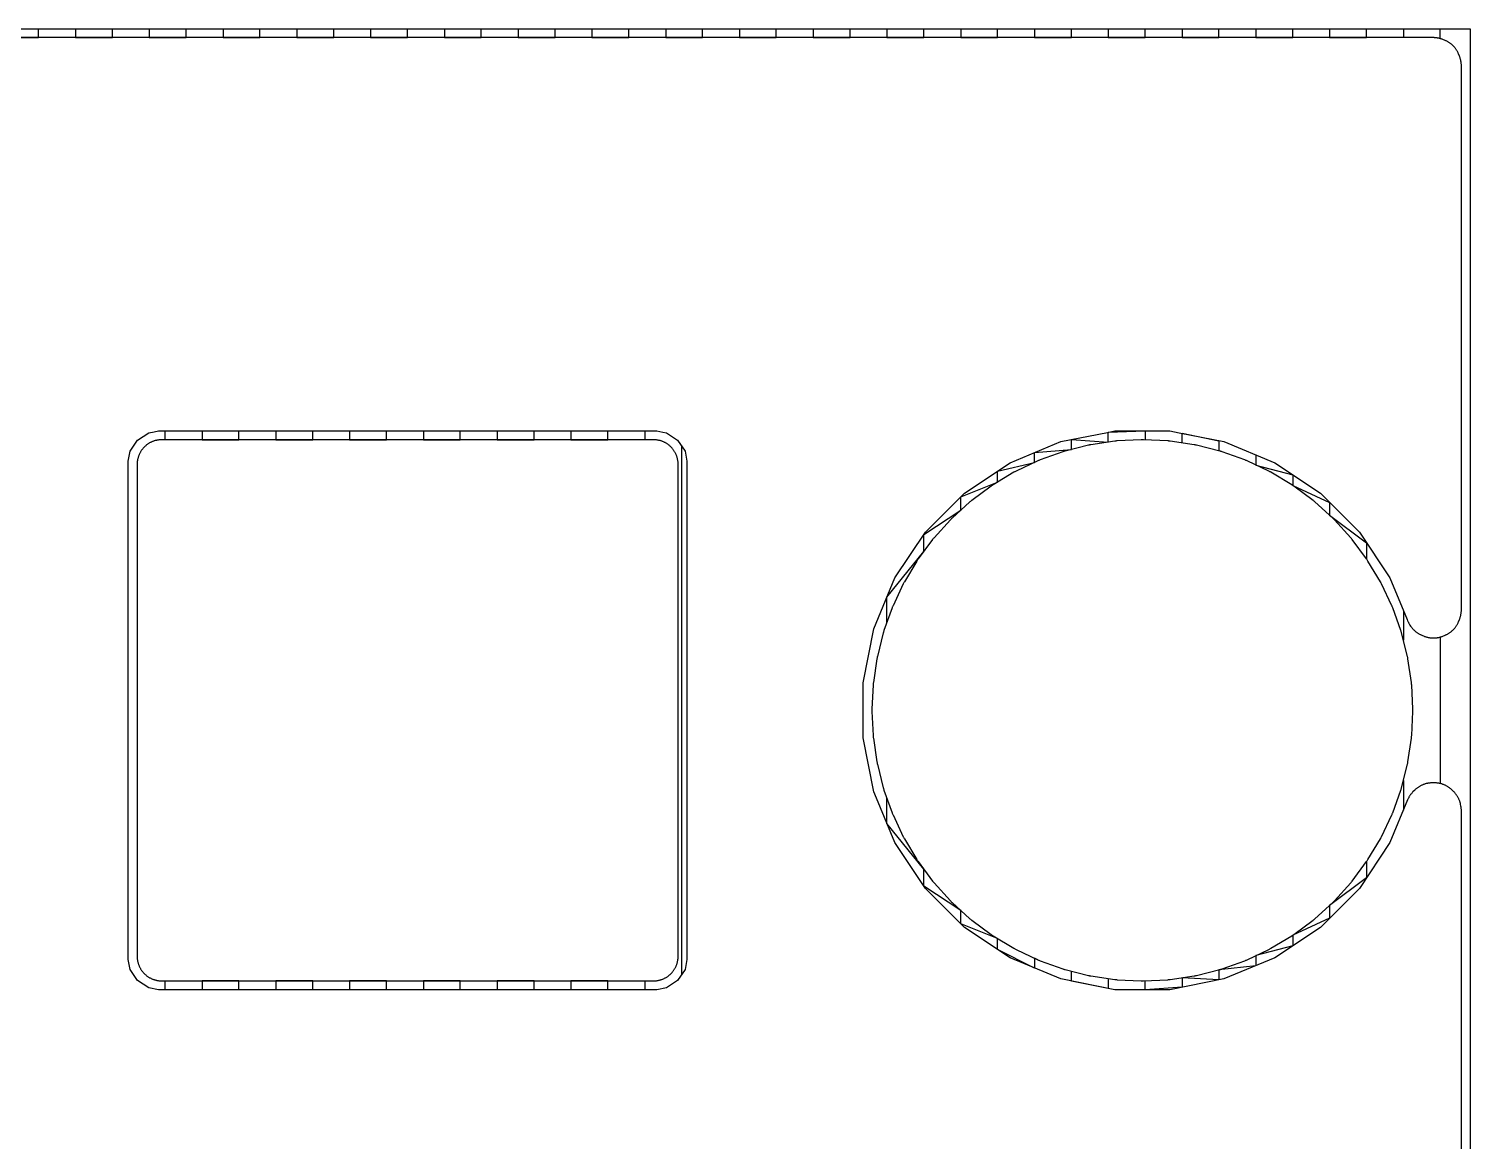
# Model space of a CAD drawing. Header units: metres. Extents: x 141.4 to 191.4, y -114.8 to -61.9.
# Drawn here: x 186.383 to 191.365, y -65.751 to -61.907 of the extents above; entities that cross this region are included whole.
import ezdxf

# ---------------------------------------------------------------- set-up
doc = ezdxf.new("R2010")
doc.units = ezdxf.units.M

msp = doc.modelspace()

# ---------------------------------------------------------------- linework, layer by layer
for points in [[(141.409, -61.907), (191.3649, -61.907), (191.3649, -114.8098)], [(186.289, -61.9375), (186.4165, -61.9375), (186.4165, -61.907), (186.544, -61.907), (186.544, -61.9375), (186.6715, -61.9375), (186.6715, -61.907), (186.799, -61.907), (186.799, -61.9375), (186.9265, -61.9375), (186.9265, -61.907), (187.054, -61.907), (187.054, -61.9375), (187.1815, -61.9375), (187.1815, -61.907), (187.309, -61.907), (187.309, -61.9375), (187.4365, -61.9375), (187.4365, -61.907), (187.564, -61.907), (187.564, -61.9375), (187.6915, -61.9375), (187.6915, -61.907), (187.819, -61.907), (187.819, -61.9375), (187.9465, -61.9375), (187.9465, -61.907), (188.074, -61.907), (188.074, -61.9375), (188.2015, -61.9375), (188.2015, -61.907), (188.329, -61.907), (188.329, -61.9375), (188.4565, -61.9375), (188.4565, -61.907), (188.584, -61.907), (188.584, -61.9375), (188.7115, -61.9375), (188.7115, -61.907), (188.839, -61.907), (188.839, -61.9375), (188.9665, -61.9375), (188.9665, -61.907), (189.094, -61.907), (189.094, -61.9375), (189.2215, -61.9375), (189.2215, -61.907), (189.349, -61.907), (189.349, -61.9375), (189.4765, -61.9375), (189.4765, -61.907), (189.604, -61.907), (189.604, -61.9375), (189.7315, -61.9375), (189.7315, -61.907), (189.859, -61.907), (189.859, -61.9375), (189.9865, -61.9375), (189.9865, -61.907), (190.114, -61.907), (190.114, -61.9375), (190.2415, -61.9375), (190.2415, -61.907), (190.369, -61.907), (190.369, -61.9375), (190.4965, -61.9375), (190.4965, -61.907), (190.624, -61.907), (190.624, -61.9375), (190.7515, -61.9375), (190.7515, -61.907), (190.879, -61.907), (190.879, -61.9375), (191.0065, -61.9375), (191.0065, -61.907), (191.134, -61.907), (191.134, -61.9375)], [(191.2615, -61.9408), (191.2615, -61.907)], [(191.3345, -66.4556), (191.3345, -64.6084), (191.3345, -64.6064), (191.3344, -64.6043), (191.3343, -64.6022), (191.3341, -64.6001), (191.3339, -64.598), (191.3336, -64.596), (191.3332, -64.5939), (191.3329, -64.5919), (191.332, -64.5875), (191.3316, -64.5854), (191.3311, -64.5834), (191.3305, -64.5814), (191.33, -64.5794), (191.3293, -64.5774), (191.3287, -64.5754), (191.3279, -64.5735), (191.3272, -64.5715), (191.3263, -64.5696), (191.3255, -64.5677), (191.3246, -64.5658), (191.3236, -64.564), (191.3226, -64.5621), (191.3215, -64.5603), (191.3204, -64.5586), (191.3193, -64.5568), (191.3181, -64.5551), (191.3169, -64.5534), (191.3156, -64.5517), (191.3143, -64.5501), (191.313, -64.5485), (191.3116, -64.547), (191.3102, -64.5454), (191.3087, -64.5439), (191.3025, -64.5377), (191.301, -64.5363), (191.2995, -64.5348), (191.2979, -64.5335), (191.2963, -64.5321), (191.2947, -64.5308), (191.293, -64.5295), (191.2913, -64.5283), (191.2896, -64.5271), (191.2879, -64.526), (191.2861, -64.5249), (191.2843, -64.5239), (191.2825, -64.5229), (191.2806, -64.5219), (191.2787, -64.521), (191.2768, -64.5201), (191.2749, -64.5193), (191.273, -64.5185), (191.271, -64.5178), (191.2691, -64.5171), (191.2671, -64.5165), (191.2651, -64.5159), (191.2631, -64.5154), (191.261, -64.5149), (191.259, -64.5144), (191.2569, -64.5141), (191.2549, -64.5137), (191.2528, -64.5135), (191.2507, -64.5132), (191.2487, -64.513), (191.2466, -64.5129), (191.2445, -64.5128), (191.2424, -64.5128), (191.2336, -64.5128), (191.2315, -64.5128), (191.2294, -64.5129), (191.2273, -64.513), (191.2253, -64.5132), (191.2232, -64.5135), (191.2211, -64.5137), (191.2191, -64.5141), (191.217, -64.5144), (191.215, -64.5149), (191.2129, -64.5154), (191.2109, -64.5159), (191.2089, -64.5165), (191.2069, -64.5171), (191.205, -64.5178), (191.203, -64.5185), (191.2011, -64.5193), (191.1992, -64.5201), (191.1973, -64.521), (191.1954, -64.5219), (191.1935, -64.5229), (191.1917, -64.5239), (191.1899, -64.5249), (191.1881, -64.526), (191.1864, -64.5271), (191.1847, -64.5283), (191.183, -64.5295), (191.1813, -64.5308), (191.1797, -64.5321), (191.1781, -64.5334), (191.1765, -64.5348), (191.175, -64.5363), (191.1735, -64.5377), (191.1673, -64.5439), (191.1658, -64.5454), (191.1644, -64.547), (191.163, -64.5485), (191.1617, -64.5501), (191.1604, -64.5517), (191.1591, -64.5534), (191.1579, -64.5551), (191.1567, -64.5568), (191.1556, -64.5586), (191.1545, -64.5603), (191.1534, -64.5621), (191.1524, -64.564), (191.1515, -64.5658), (191.1505, -64.5677), (191.1497, -64.5696), (191.1488, -64.5715), (191.0876, -64.7193), (190.982, -64.8775), (190.8475, -65.012), (190.6893, -65.1176), (190.5136, -65.1904), (190.3271, -65.2275), (190.1369, -65.2275), (189.9504, -65.1904), (189.7747, -65.1176), (189.6165, -65.012), (189.482, -64.8775), (189.3764, -64.7193), (189.3126, -64.5653), (189.3036, -64.5436), (189.2665, -64.3571), (189.2665, -64.1669), (189.3036, -63.9804), (189.3764, -63.8047), (189.482, -63.6465), (189.6165, -63.512), (189.7747, -63.4064), (189.9504, -63.3336), (190.1116, -63.3015), (190.1369, -63.2965), (190.3271, -63.2965), (190.359, -63.3029), (190.5136, -63.3336), (190.6893, -63.4064), (190.8475, -63.512), (190.982, -63.6465), (191.0876, -63.8047), (191.147, -63.9481), (191.1488, -63.9525), (191.1497, -63.9544), (191.1505, -63.9563), (191.1515, -63.9582), (191.1524, -63.96), (191.1534, -63.9619), (191.1545, -63.9637), (191.1556, -63.9654), (191.1567, -63.9672), (191.1592, -63.9709), (191.1604, -63.9726), (191.1616, -63.9743), (191.1629, -63.976), (191.1642, -63.9776), (191.1655, -63.9792), (191.1669, -63.9808), (191.1683, -63.9823), (191.1698, -63.9838), (191.1713, -63.9853), (191.1728, -63.9867), (191.1743, -63.9881), (191.1759, -63.9894), (191.1776, -63.9907), (191.1792, -63.992), (191.1809, -63.9932), (191.1826, -63.9944), (191.1844, -63.9955), (191.1862, -63.9966), (191.188, -63.9976), (191.1898, -63.9987), (191.1917, -63.9996), (191.1935, -64.0005), (191.1954, -64.0014), (191.1973, -64.0022), (191.2055, -64.0056), (191.2074, -64.0064), (191.2094, -64.0071), (191.2113, -64.0078), (191.2133, -64.0084), (191.2153, -64.009), (191.2173, -64.0095), (191.2194, -64.01), (191.2214, -64.0104), (191.2235, -64.0108), (191.2255, -64.0111), (191.2276, -64.0114), (191.2297, -64.0116), (191.2317, -64.0118), (191.2338, -64.012), (191.2359, -64.012), (191.238, -64.0121), (191.2401, -64.012), (191.2422, -64.012), (191.2443, -64.0118), (191.2463, -64.0116), (191.2484, -64.0114), (191.2505, -64.0111), (191.2525, -64.0108), (191.2546, -64.0104), (191.2566, -64.01), (191.2587, -64.0095), (191.2607, -64.009), (191.2627, -64.0084), (191.2647, -64.0078), (191.2666, -64.0071), (191.2686, -64.0064), (191.2705, -64.0056), (191.2787, -64.0022), (191.2806, -64.0014), (191.2825, -64.0005), (191.2843, -63.9996), (191.2862, -63.9987), (191.288, -63.9976), (191.2898, -63.9966), (191.2916, -63.9955), (191.2934, -63.9944), (191.2951, -63.9932), (191.2968, -63.992), (191.2984, -63.9907), (191.3001, -63.9894), (191.3017, -63.9881), (191.3032, -63.9867), (191.3047, -63.9853), (191.3062, -63.9838), (191.3077, -63.9823), (191.3091, -63.9808), (191.3105, -63.9792), (191.3118, -63.9776), (191.3131, -63.976), (191.3144, -63.9743), (191.3156, -63.9726), (191.3168, -63.9709), (191.3179, -63.9692), (191.319, -63.9674), (191.3201, -63.9656), (191.3211, -63.9638), (191.3221, -63.9619), (191.323, -63.96), (191.3238, -63.9581), (191.3247, -63.9562), (191.328, -63.9481), (191.3288, -63.9461), (191.3295, -63.9442), (191.3302, -63.9422), (191.3308, -63.9402), (191.3314, -63.9382), (191.332, -63.9362), (191.3324, -63.9342), (191.3329, -63.9321), (191.3332, -63.9301), (191.3336, -63.928), (191.3339, -63.926), (191.3341, -63.9239), (191.3343, -63.9218), (191.3344, -63.9197), (191.3345, -63.9176), (191.3345, -63.9156), (191.3345, -62.034), (191.3345, -62.0319), (191.3344, -62.0298), (191.3343, -62.0277), (191.3341, -62.0257), (191.3339, -62.0236), (191.3336, -62.0215), (191.3332, -62.0195), (191.3329, -62.0174), (191.3324, -62.0154), (191.332, -62.0133), (191.3314, -62.0113), (191.3308, -62.0093), (191.3302, -62.0073), (191.3295, -62.0054), (191.3288, -62.0034), (191.328, -62.0015), (191.3247, -61.9933), (191.3238, -61.9914), (191.323, -61.9895), (191.3221, -61.9877), (191.3211, -61.9858), (191.3201, -61.984), (191.319, -61.9822), (191.3179, -61.9804), (191.3168, -61.9786), (191.3156, -61.9769), (191.3144, -61.9752), (191.3131, -61.9736), (191.3118, -61.9719), (191.3105, -61.9703), (191.3091, -61.9688), (191.3077, -61.9673), (191.3062, -61.9658), (191.3047, -61.9643), (191.3032, -61.9629), (191.3017, -61.9615), (191.3001, -61.9602), (191.2984, -61.9589), (191.2968, -61.9576), (191.2951, -61.9564), (191.2934, -61.9552), (191.2916, -61.9541), (191.2898, -61.953), (191.288, -61.9519), (191.2862, -61.9509), (191.2843, -61.9499), (191.2825, -61.949), (191.2806, -61.9482), (191.2787, -61.9473), (191.2705, -61.944), (191.2686, -61.9432), (191.2666, -61.9425), (191.2647, -61.9418), (191.2627, -61.9412), (191.2607, -61.9406), (191.2587, -61.94), (191.2566, -61.9396), (191.2546, -61.9391), (191.2525, -61.9388), (191.2505, -61.9384), (191.2484, -61.9381), (191.2463, -61.9379), (191.2443, -61.9377), (191.2422, -61.9376), (191.2401, -61.9375), (191.238, -61.9375), (174.3289, -61.9375)], [(186.7265, -63.4006), (186.7287, -63.3894), (186.7332, -63.3669), (186.7587, -63.3287), (186.7969, -63.3032), (186.8156, -63.2995), (186.8306, -63.2965), (188.5534, -63.2965), (188.5742, -63.3006), (188.5871, -63.3032), (188.6253, -63.3287), (188.6508, -63.3669), (188.6575, -63.4006), (188.6575, -65.1234), (188.6508, -65.1571), (188.6253, -65.1953), (188.5871, -65.2208), (188.5534, -65.2275), (186.8306, -65.2275), (186.7969, -65.2208), (186.7587, -65.1953), (186.7332, -65.1571), (186.7265, -65.1234), (186.7265, -63.4006)], [(186.854, -63.327), (186.854, -63.2965), (186.9815, -63.2965), (186.9815, -63.327), (187.109, -63.327), (187.109, -63.2965), (187.2365, -63.2965), (187.2365, -63.327), (187.364, -63.327), (187.364, -63.2965), (187.4915, -63.2965), (187.4915, -63.327), (187.619, -63.327), (187.619, -63.2965), (187.7465, -63.2965), (187.7465, -63.327), (187.874, -63.327), (187.874, -63.2965), (188.0015, -63.2965), (188.0015, -63.327), (188.129, -63.327), (188.129, -63.2965), (188.2565, -63.2965), (188.2565, -63.327), (188.384, -63.327), (188.384, -63.2965), (188.5115, -63.2965), (188.5115, -63.327)], [(189.349, -63.9573), (189.349, -63.8707), (189.4765, -63.7127), (189.4765, -63.6548), (189.604, -63.5706), (189.604, -63.5245), (189.7315, -63.4731), (189.7315, -63.4352), (189.859, -63.4052), (189.859, -63.3714), (189.9865, -63.3607), (189.9865, -63.3264), (190.114, -63.3353), (190.114, -63.301), (190.2415, -63.2965), (190.2415, -63.3274)], [(190.369, -63.3381), (190.369, -63.3048), (190.4965, -63.3302), (190.4965, -63.3654)], [(186.757, -65.112), (186.757, -65.1141), (186.7571, -65.1162), (186.7572, -65.1183), (186.7574, -65.1203), (186.7576, -65.1224), (186.7579, -65.1245), (186.7583, -65.1265), (186.7586, -65.1286), (186.7591, -65.1306), (186.7595, -65.1327), (186.7601, -65.1347), (186.7607, -65.1367), (186.7613, -65.1387), (186.762, -65.1406), (186.7627, -65.1426), (186.7635, -65.1445), (186.7643, -65.1464), (186.7652, -65.1483), (186.7661, -65.1502), (186.767, -65.1521), (186.768, -65.1539), (186.7691, -65.1557), (186.7702, -65.1575), (186.7713, -65.1592), (186.7725, -65.1609), (186.7737, -65.1626), (186.775, -65.1643), (186.7763, -65.1659), (186.7776, -65.1675), (186.779, -65.1691), (186.7804, -65.1706), (186.7819, -65.1721), (186.7834, -65.1736), (186.7849, -65.175), (186.7865, -65.1764), (186.7881, -65.1777), (186.7897, -65.179), (186.7914, -65.1803), (186.7931, -65.1815), (186.7948, -65.1827), (186.7965, -65.1838), (186.7983, -65.1849), (186.8001, -65.186), (186.8019, -65.187), (186.8038, -65.1879), (186.8057, -65.1888), (186.8076, -65.1897), (186.8095, -65.1905), (186.8114, -65.1913), (186.8134, -65.192), (186.8153, -65.1927), (186.8173, -65.1933), (186.8193, -65.1939), (186.8213, -65.1945), (186.8234, -65.1949), (186.8254, -65.1954), (186.8275, -65.1957), (186.8295, -65.1961), (186.8316, -65.1964), (186.8337, -65.1966), (186.8357, -65.1968), (186.8378, -65.1969), (186.8399, -65.197), (186.842, -65.197), (188.542, -65.197), (188.5441, -65.197), (188.5462, -65.1969), (188.5483, -65.1968), (188.5503, -65.1966), (188.5524, -65.1964), (188.5545, -65.1961), (188.5565, -65.1957), (188.5586, -65.1954), (188.5606, -65.1949), (188.5627, -65.1945), (188.5647, -65.1939), (188.5667, -65.1933), (188.5687, -65.1927), (188.5706, -65.192), (188.5726, -65.1913), (188.5745, -65.1905), (188.5764, -65.1897), (188.5783, -65.1888), (188.5802, -65.1879), (188.5821, -65.187), (188.5839, -65.186), (188.5857, -65.1849), (188.5875, -65.1838), (188.5892, -65.1827), (188.5909, -65.1815), (188.5926, -65.1803), (188.5943, -65.179), (188.5959, -65.1777), (188.5975, -65.1764), (188.5991, -65.175), (188.6006, -65.1736), (188.6021, -65.1721), (188.6036, -65.1706), (188.605, -65.1691), (188.6064, -65.1675), (188.6077, -65.1659), (188.609, -65.1643), (188.6103, -65.1626), (188.6115, -65.1609), (188.6127, -65.1592), (188.6138, -65.1575), (188.6149, -65.1557), (188.616, -65.1539), (188.617, -65.1521), (188.6179, -65.1502), (188.6188, -65.1483), (188.6197, -65.1464), (188.6205, -65.1445), (188.6213, -65.1426), (188.622, -65.1406), (188.6227, -65.1387), (188.6233, -65.1367), (188.6239, -65.1347), (188.6245, -65.1327), (188.6249, -65.1306), (188.6254, -65.1286), (188.6257, -65.1265), (188.6261, -65.1245), (188.6264, -65.1224), (188.6266, -65.1203), (188.6268, -65.1183), (188.6269, -65.1162), (188.627, -65.1141), (188.627, -65.112), (188.627, -63.412), (188.627, -63.4099), (188.6269, -63.4078), (188.6268, -63.4057), (188.6266, -63.4037), (188.6264, -63.4016), (188.6261, -63.3995), (188.6257, -63.3975), (188.6254, -63.3954), (188.6249, -63.3934), (188.6245, -63.3913), (188.6239, -63.3893), (188.6233, -63.3873), (188.6227, -63.3853), (188.622, -63.3834), (188.6213, -63.3814), (188.6205, -63.3795), (188.6197, -63.3776), (188.6188, -63.3757), (188.6179, -63.3738), (188.617, -63.3719), (188.616, -63.3701), (188.6149, -63.3683), (188.6138, -63.3665), (188.6127, -63.3648), (188.6115, -63.3631), (188.6103, -63.3614), (188.609, -63.3597), (188.6077, -63.3581), (188.6064, -63.3565), (188.605, -63.3549), (188.6036, -63.3534), (188.6021, -63.3519), (188.6006, -63.3504), (188.5991, -63.349), (188.5975, -63.3476), (188.5959, -63.3463), (188.5943, -63.345), (188.5926, -63.3437), (188.5909, -63.3425), (188.5892, -63.3413), (188.5875, -63.3402), (188.5857, -63.3391), (188.5839, -63.338), (188.5821, -63.337), (188.5802, -63.3361), (188.5783, -63.3352), (188.5764, -63.3343), (188.5745, -63.3335), (188.5726, -63.3327), (188.5706, -63.332), (188.5687, -63.3313), (188.5667, -63.3307), (188.5647, -63.3301), (188.5627, -63.3295), (188.5606, -63.3291), (188.5586, -63.3286), (188.5565, -63.3283), (188.5545, -63.3279), (188.5524, -63.3276), (188.5503, -63.3274), (188.5483, -63.3272), (188.5462, -63.3271), (188.5441, -63.327), (188.542, -63.327), (186.842, -63.327), (186.8399, -63.327), (186.8378, -63.3271), (186.8357, -63.3272), (186.8337, -63.3274), (186.8316, -63.3276), (186.8295, -63.3279), (186.8275, -63.3283), (186.8254, -63.3286), (186.8234, -63.3291), (186.8213, -63.3295), (186.8193, -63.3301), (186.8173, -63.3307), (186.8153, -63.3313), (186.8134, -63.332), (186.8114, -63.3327), (186.8095, -63.3335), (186.8076, -63.3343), (186.8057, -63.3352), (186.8038, -63.3361), (186.8019, -63.337), (186.8001, -63.338), (186.7983, -63.3391), (186.7965, -63.3402), (186.7948, -63.3413), (186.7931, -63.3425), (186.7914, -63.3437), (186.7897, -63.345), (186.7881, -63.3463), (186.7865, -63.3476), (186.7849, -63.349), (186.7834, -63.3504), (186.7819, -63.3519), (186.7804, -63.3534), (186.779, -63.3549), (186.7776, -63.3565), (186.7763, -63.3581), (186.775, -63.3597), (186.7737, -63.3614), (186.7725, -63.3631), (186.7713, -63.3648), (186.7702, -63.3665), (186.7691, -63.3683), (186.768, -63.3701), (186.767, -63.3719), (186.7661, -63.3738), (186.7652, -63.3757), (186.7643, -63.3776), (186.7635, -63.3795), (186.7627, -63.3814), (186.762, -63.3834), (186.7613, -63.3853), (186.7607, -63.3873), (186.7601, -63.3893), (186.7595, -63.3913), (186.7591, -63.3934), (186.7586, -63.3954), (186.7583, -63.3975), (186.7579, -63.3995), (186.7576, -63.4016), (186.7574, -63.4037), (186.7572, -63.4057), (186.7571, -63.4078), (186.757, -63.4099), (186.757, -63.412), (186.757, -65.112)], [(188.639, -63.3493), (188.639, -65.1747)], [(189.8704, -65.1241), (189.8723, -65.125), (189.8742, -65.1258), (189.8761, -65.1266), (189.8781, -65.1273), (189.9566, -65.1554), (189.9586, -65.1561), (189.9606, -65.1567), (189.9626, -65.1573), (189.9646, -65.1579), (190.0455, -65.1781), (190.0475, -65.1786), (190.0496, -65.179), (190.0516, -65.1794), (190.0537, -65.1797), (190.1362, -65.192), (190.1383, -65.1923), (190.1404, -65.1925), (190.1424, -65.1927), (190.1445, -65.1928), (190.2278, -65.1969), (190.2299, -65.197), (190.232, -65.197), (190.2341, -65.197), (190.2362, -65.1969), (190.3195, -65.1928), (190.3216, -65.1927), (190.3236, -65.1925), (190.3257, -65.1923), (190.3278, -65.192), (190.4103, -65.1797), (190.4124, -65.1794), (190.4144, -65.179), (190.4165, -65.1786), (190.4185, -65.1781), (190.4994, -65.1579), (190.5014, -65.1573), (190.5034, -65.1567), (190.5054, -65.1561), (190.5074, -65.1554), (190.5859, -65.1273), (190.5879, -65.1266), (190.5898, -65.1258), (190.5917, -65.125), (190.5936, -65.1241), (190.669, -65.0885), (190.6709, -65.0876), (190.6728, -65.0866), (190.6746, -65.0856), (190.6764, -65.0845), (190.7479, -65.0417), (190.7497, -65.0406), (190.7515, -65.0394), (190.7532, -65.0382), (190.7549, -65.037), (190.8219, -64.9873), (190.8235, -64.9861), (190.8252, -64.9848), (190.8268, -64.9834), (190.8283, -64.982), (190.8901, -64.926), (190.8917, -64.9246), (190.8931, -64.9231), (190.8946, -64.9217), (190.896, -64.9201), (190.952, -64.8583), (190.9534, -64.8568), (190.9548, -64.8552), (190.9561, -64.8535), (190.9573, -64.8519), (191.007, -64.7849), (191.0082, -64.7832), (191.0094, -64.7815), (191.0106, -64.7797), (191.0117, -64.7779), (191.0545, -64.7064), (191.0556, -64.7046), (191.0566, -64.7028), (191.0576, -64.7009), (191.0585, -64.699), (191.0941, -64.6236), (191.095, -64.6217), (191.0958, -64.6198), (191.0966, -64.6179), (191.0973, -64.6159), (191.1254, -64.5374), (191.1261, -64.5354), (191.1267, -64.5334), (191.1273, -64.5314), (191.1279, -64.5294), (191.1481, -64.4485), (191.1486, -64.4465), (191.149, -64.4444), (191.1494, -64.4424), (191.1497, -64.4403), (191.162, -64.3578), (191.1623, -64.3557), (191.1625, -64.3536), (191.1627, -64.3516), (191.1628, -64.3495), (191.1669, -64.2662), (191.167, -64.2641), (191.167, -64.262), (191.167, -64.2599), (191.1669, -64.2578), (191.1628, -64.1745), (191.1627, -64.1724), (191.1625, -64.1704), (191.1623, -64.1683), (191.162, -64.1662), (191.1497, -64.0837), (191.1494, -64.0816), (191.149, -64.0796), (191.1486, -64.0775), (191.1481, -64.0755), (191.1279, -63.9946), (191.1273, -63.9926), (191.1267, -63.9906), (191.1261, -63.9886), (191.1254, -63.9866), (191.0973, -63.9081), (191.0966, -63.9061), (191.0958, -63.9042), (191.095, -63.9023), (191.0941, -63.9004), (191.0585, -63.825), (191.0576, -63.8231), (191.0566, -63.8212), (191.0556, -63.8194), (191.0545, -63.8176), (191.0117, -63.7461), (191.0106, -63.7443), (191.0094, -63.7425), (191.0082, -63.7408), (191.007, -63.7391), (190.9573, -63.6721), (190.9561, -63.6705), (190.9548, -63.6688), (190.9534, -63.6672), (190.952, -63.6657), (190.896, -63.6039), (190.8946, -63.6023), (190.8931, -63.6009), (190.8917, -63.5994), (190.8901, -63.598), (190.8283, -63.542), (190.8268, -63.5406), (190.8252, -63.5392), (190.8235, -63.5379), (190.8219, -63.5367), (190.7549, -63.487), (190.7532, -63.4858), (190.7515, -63.4846), (190.7497, -63.4834), (190.7479, -63.4823), (190.6764, -63.4395), (190.6746, -63.4384), (190.6728, -63.4374), (190.6709, -63.4364), (190.669, -63.4355), (190.5936, -63.3999), (190.5917, -63.399), (190.5898, -63.3982), (190.5879, -63.3974), (190.5859, -63.3967), (190.5074, -63.3686), (190.5054, -63.3679), (190.5034, -63.3673), (190.5014, -63.3667), (190.4994, -63.3661), (190.4185, -63.3459), (190.4165, -63.3454), (190.4144, -63.345), (190.4124, -63.3446), (190.4103, -63.3443), (190.3278, -63.332), (190.3257, -63.3317), (190.3236, -63.3315), (190.3216, -63.3313), (190.3195, -63.3312), (190.2362, -63.3271), (190.2341, -63.327), (190.232, -63.327), (190.2299, -63.327), (190.2278, -63.3271), (190.1445, -63.3312), (190.1424, -63.3313), (190.1404, -63.3315), (190.1383, -63.3317), (190.1362, -63.332), (190.0537, -63.3443), (190.0516, -63.3446), (190.0496, -63.345), (190.0475, -63.3454), (190.0455, -63.3459), (189.9646, -63.3661), (189.9626, -63.3667), (189.9606, -63.3673), (189.9586, -63.3679), (189.9566, -63.3686), (189.8781, -63.3967), (189.8761, -63.3974), (189.8742, -63.3982), (189.8723, -63.399), (189.8704, -63.3999), (189.795, -63.4355), (189.7931, -63.4364), (189.7912, -63.4374), (189.7894, -63.4384), (189.7876, -63.4395), (189.7161, -63.4823), (189.7143, -63.4834), (189.7125, -63.4846), (189.7108, -63.4858), (189.7091, -63.487), (189.6421, -63.5367), (189.6405, -63.5379), (189.6388, -63.5392), (189.6372, -63.5406), (189.6357, -63.542), (189.5739, -63.598), (189.5723, -63.5994), (189.5709, -63.6009), (189.5694, -63.6023), (189.568, -63.6039), (189.512, -63.6657), (189.5106, -63.6672), (189.5092, -63.6688), (189.5079, -63.6705), (189.5067, -63.6721), (189.457, -63.7391), (189.4558, -63.7408), (189.4546, -63.7425), (189.4534, -63.7443), (189.4523, -63.7461), (189.4095, -63.8176), (189.4084, -63.8194), (189.4074, -63.8212), (189.4064, -63.8231), (189.4055, -63.825), (189.3699, -63.9004), (189.369, -63.9023), (189.3682, -63.9042), (189.3674, -63.9061), (189.3667, -63.9081), (189.3386, -63.9866), (189.3379, -63.9886), (189.3373, -63.9906), (189.3367, -63.9926), (189.3361, -63.9946), (189.3159, -64.0755), (189.3154, -64.0775), (189.315, -64.0796), (189.3146, -64.0816), (189.3143, -64.0837), (189.302, -64.1662), (189.3017, -64.1683), (189.3015, -64.1704), (189.3013, -64.1724), (189.3012, -64.1745), (189.2971, -64.2578), (189.297, -64.2599), (189.297, -64.262), (189.297, -64.2641), (189.2971, -64.2662), (189.3012, -64.3495), (189.3013, -64.3516), (189.3015, -64.3536), (189.3017, -64.3557), (189.302, -64.3578), (189.3143, -64.4403), (189.3146, -64.4424), (189.315, -64.4444), (189.3154, -64.4465), (189.3159, -64.4485), (189.3361, -64.5294), (189.3367, -64.5314), (189.3373, -64.5334), (189.3379, -64.5354), (189.3386, -64.5374), (189.3667, -64.6159), (189.3674, -64.6179), (189.3682, -64.6198), (189.369, -64.6217), (189.3699, -64.6236), (189.4055, -64.699), (189.4064, -64.7009), (189.4074, -64.7028), (189.4084, -64.7046), (189.4095, -64.7064), (189.4523, -64.7779), (189.4534, -64.7797), (189.4546, -64.7815), (189.4558, -64.7832), (189.457, -64.7849), (189.5067, -64.8519), (189.5079, -64.8535), (189.5092, -64.8552), (189.5106, -64.8568), (189.512, -64.8583), (189.568, -64.9201), (189.5694, -64.9217), (189.5709, -64.9231), (189.5723, -64.9246), (189.5739, -64.926), (189.6357, -64.982), (189.6372, -64.9834), (189.6388, -64.9848), (189.6405, -64.9861), (189.6421, -64.9873), (189.7091, -65.037), (189.7108, -65.0382), (189.7125, -65.0394), (189.7143, -65.0406), (189.7161, -65.0417), (189.7876, -65.0845), (189.7894, -65.0856), (189.7912, -65.0866), (189.7931, -65.0876), (189.795, -65.0885), (189.8704, -65.1241), (189.859, -65.1188), (189.859, -65.1526), (189.7315, -65.0888), (189.7315, -65.0509), (189.604, -64.9995), (189.604, -64.9534), (189.4765, -64.8692), (189.4765, -64.8113), (189.349, -64.6533), (189.349, -64.5667)], [(190.624, -63.3793), (190.624, -63.4143), (190.7515, -63.448), (190.7515, -63.4846), (190.879, -63.5436), (190.879, -63.5879), (191.0065, -63.6833), (191.0065, -63.7385)], [(191.134, -63.9168), (191.134, -64.0193)], [(191.2615, -64.0087), (191.2615, -64.515)], [(191.134, -64.5047), (191.134, -64.6072)], [(191.0065, -64.7855), (191.0065, -64.8407), (190.879, -64.9361), (190.879, -64.9804), (190.7515, -65.0394), (190.7515, -65.076), (190.624, -65.1097), (190.624, -65.1447), (190.4965, -65.1586), (190.4965, -65.1938), (190.369, -65.1859), (190.369, -65.2192), (190.2415, -65.2275), (190.2415, -65.1966)], [(190.114, -65.1887), (190.114, -65.223), (189.9865, -65.1976), (189.9865, -65.1633)], [(188.5115, -65.197), (188.5115, -65.2275), (188.384, -65.2275), (188.384, -65.197), (188.2565, -65.197), (188.2565, -65.2275), (188.129, -65.2275), (188.129, -65.197), (188.0015, -65.197), (188.0015, -65.2275), (187.874, -65.2275), (187.874, -65.197), (187.7465, -65.197), (187.7465, -65.2275), (187.619, -65.2275), (187.619, -65.197), (187.4915, -65.197), (187.4915, -65.2275), (187.364, -65.2275), (187.364, -65.197), (187.2365, -65.197), (187.2365, -65.2275), (187.109, -65.2275), (187.109, -65.197), (186.9815, -65.197), (186.9815, -65.2275), (186.854, -65.2275), (186.854, -65.197)]]:
    msp.add_lwpolyline(points)

doc.saveas('drawing.dxf')
